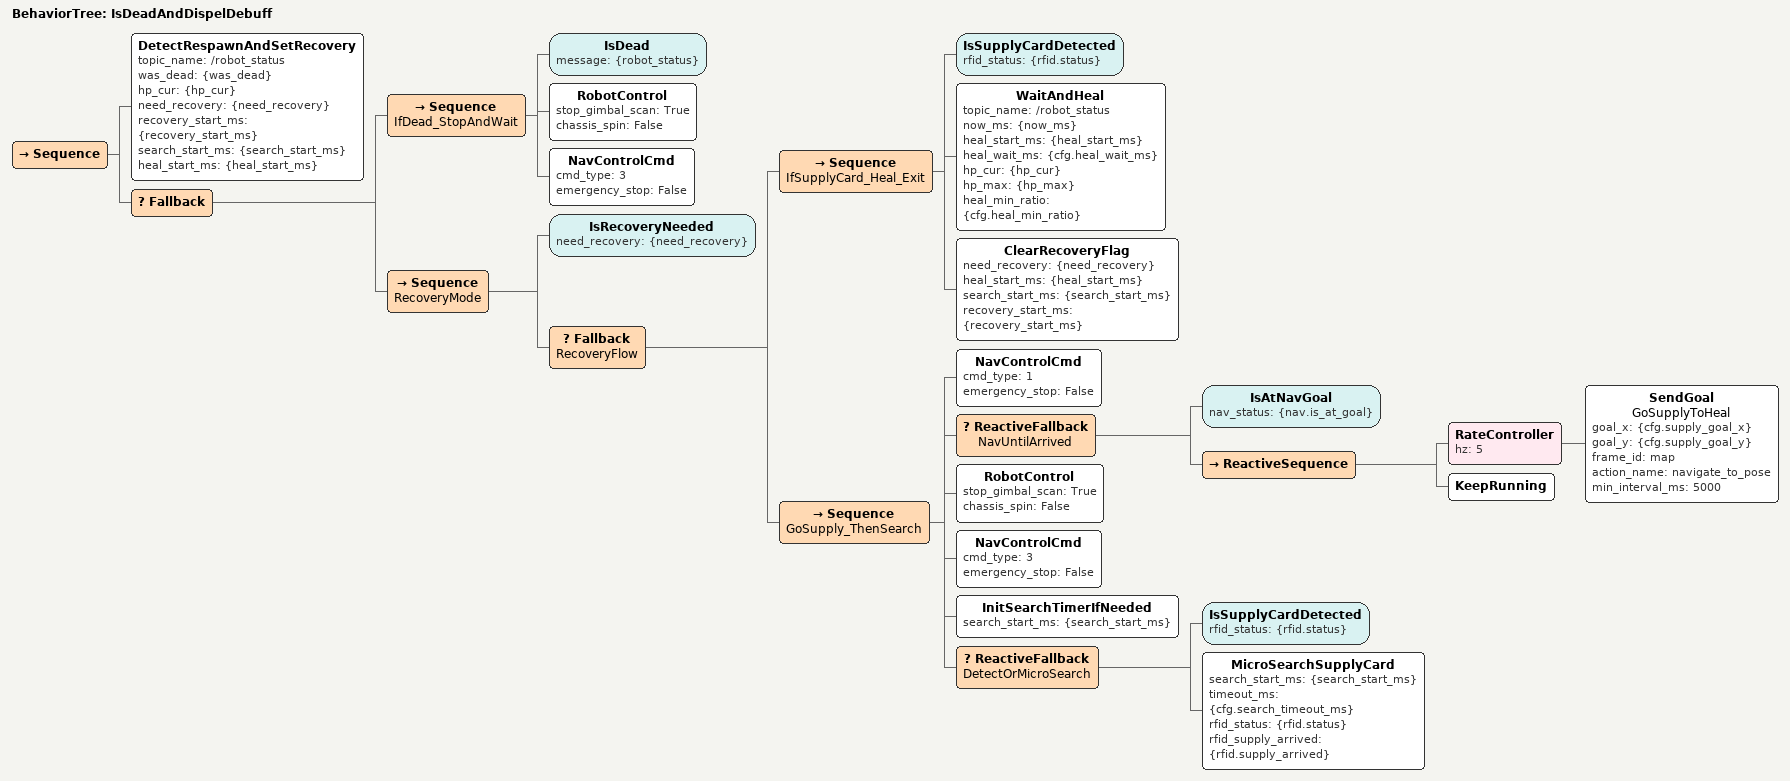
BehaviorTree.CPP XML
<root BTCPP_format="4">
    <BehaviorTree ID="IsDeadAndDispelDebuff">
        <Sequence>

            <!-- 0. 每次 tick 都执行：持续跟踪 was_dead / 检测复活沿 -->
            <DetectRespawnAndSetRecovery
                topic_name="/robot_status"
                was_dead="{was_dead}"
                hp_cur="{hp_cur}"
                need_recovery="{need_recovery}"
                recovery_start_ms="{recovery_start_ms}"
                search_start_ms="{search_start_ms}"
                heal_start_ms="{heal_start_ms}"/>

            <!-- 1. 根据当前状态选择分支（两个都 FAILURE = 正常存活，子树 FAILURE） -->
            <Fallback>

                <!-- A. 战亡：停车等待复活读条结束 -->
                <Sequence name="IfDead_StopAndWait">
                    <IsDead message="{robot_status}"/>
                    <RobotControl stop_gimbal_scan="True"
                                  chassis_spin="False"/>
                    <NavControlCmd cmd_type="3"
                                   emergency_stop="False"/>
                </Sequence>

                <!-- B. 恢复模式：复活后强制回补给区刷卡解除虚弱并回血 -->
                <Sequence name="RecoveryMode">

                    <IsRecoveryNeeded need_recovery="{need_recovery}"/>

                    <Fallback name="RecoveryFlow">

                        <!-- 成功分支：检测到补给区RFID -> 等待回血 -> 清除恢复flag -->
                        <Sequence name="IfSupplyCard_Heal_Exit">
                            <IsSupplyCardDetected rfid_status="{rfid.status}"/>

                            <!-- 等待回血到指定比例 -->
                            <WaitAndHeal
                                topic_name="/robot_status"
                                now_ms="{now_ms}"
                                heal_start_ms="{heal_start_ms}"
                                heal_wait_ms="{cfg.heal_wait_ms}"
                                hp_cur="{hp_cur}"
                                hp_max="{hp_max}"
                                heal_min_ratio="{cfg.heal_min_ratio}"/>

                            <!-- 退出恢复模式 -->
                            <ClearRecoveryFlag
                                need_recovery="{need_recovery}"
                                heal_start_ms="{heal_start_ms}"
                                search_start_ms="{search_start_ms}"
                                recovery_start_ms="{recovery_start_ms}"/>
                        </Sequence>

                        <!-- 失败分支：未检测到卡 -> 去补给区 -> 到达后微搜 -->
                        <Sequence name="GoSupply_ThenSearch">

                            <!-- 1. 启动导航模式 -->
                            <NavControlCmd cmd_type="1" emergency_stop="False"/>

                            <!-- 2. 导航到补给区（到达前持续RUNNING） -->
                            <ReactiveFallback name="NavUntilArrived">
                                <IsAtNavGoal nav_status="{nav.is_at_goal}"/>
                                <ReactiveSequence>
                                    <RateController hz="5">
                                        <SendGoal name="GoSupplyToHeal"
                                            goal_x="{cfg.supply_goal_x}"
                                            goal_y="{cfg.supply_goal_y}"
                                            frame_id="map"
                                            action_name="navigate_to_pose"
                                            min_interval_ms="5000"/>
                                    </RateController>
                                    <KeepRunning/>
                                </ReactiveSequence>
                            </ReactiveFallback>

                            <!-- 3. 到达后刹车+原地不动 -->
                            <RobotControl stop_gimbal_scan="True"
                                          chassis_spin="False"/>
                            <NavControlCmd cmd_type="3"
                                           emergency_stop="False"/>

                            <!-- 4. 初始化搜卡计时器 -->
                            <InitSearchTimerIfNeeded search_start_ms="{search_start_ms}"/>

                            <!-- 5. 先感应补给卡，感应不到再微动搜索 -->
                            <ReactiveFallback name="DetectOrMicroSearch">
                                <IsSupplyCardDetected rfid_status="{rfid.status}"/>
                                <MicroSearchSupplyCard
                                    search_start_ms="{search_start_ms}"
                                    timeout_ms="{cfg.search_timeout_ms}"
                                    rfid_status="{rfid.status}"
                                    rfid_supply_arrived="{rfid.supply_arrived}"/>
                            </ReactiveFallback>

                        </Sequence>

                    </Fallback>

                </Sequence>

            </Fallback>

        </Sequence>
    </BehaviorTree>

</root>
